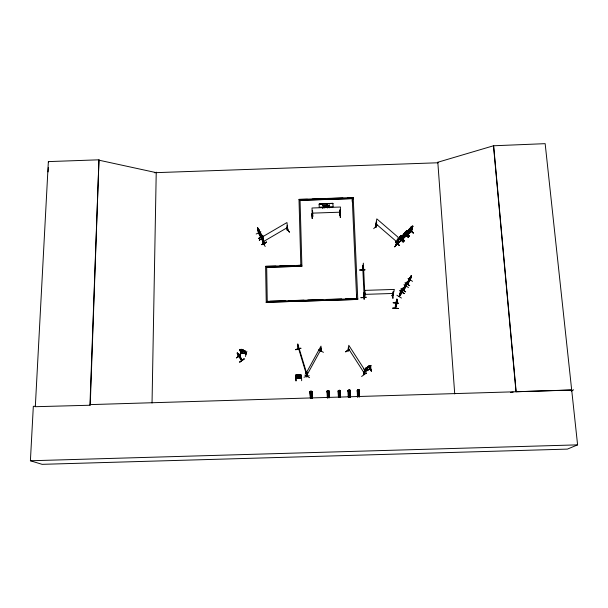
<?xml version="1.0" encoding="UTF-8"?>
<svg xmlns="http://www.w3.org/2000/svg" width="608" height="608" viewBox="0 0 608 608"><rect width="100%" height="100%" fill="white"/><g stroke="black" fill="none" stroke-linecap="round" stroke-linejoin="round"><path stroke-width="0.91" d="M324.801 205.208L323.965 206.644L324.87 207.906M326.04 206.75L325.196 205.618L326.428 206.173M326.526 206.994L326.025 206.796M326.101 203.733L326.352 207.001A3.83 3.58 -0.6 0 1 326.473 205.686L326.777 207.624L326.314 206.933A3.83 3.58 -0.6 0 1 326.473 205.595L326.367 205.618M260.9 237.158L260.52 236.922M260.543 237.021L259.836 232.104M326.754 205.861L325.212 205.975M326.488 206.112L325.303 205.96L325.949 206.218M326.549 207.632L326.473 205.595M326.732 206.705L326.625 206.287M258.43 232.856L260.748 237.363L259.076 230.417M258.681 232.955L258.727 233.51L257.602 227.742L258.727 233.51L258.848 233.145M327.21 205.124C330.045 208.407 325.956 204.767 327.636 205.109L328.343 206.234L327.636 205.109M329.042 207.761L328.343 206.659L327.704 207.807M328.996 205.063L329.392 205.162L328.343 206.234M369.641 368.843L370.356 365.963C372.605 367.749 367.582 371.26 365.393 371.1M327.324 397.746L327.347 391.415M365.932 370.827L365.834 371.032M396.796 299.926L396.34 304.19L396.644 302.009M152.038 403.013L156.233 172.125M327.385 396.728L329.224 396.674M329.042 390.86L329.262 397.678L327.423 397.708M329.24 390.974L328.761 392.046L327.537 392.084L326.937 391.073L327.742 390.64M320.652 351.546L321.085 351.135L320.667 351.333M396.864 300.162L396.576 302.252M328.898 391.37L329.392 397.678M360.932 297.563L366.29 297.259L360.939 297.806M89.946 405.057L98.975 159.813L48.359 161.599L35.317 406.706L90.227 405.232L98.975 159.813M396.127 244.568L396.446 244.918L398.187 237.302L376.808 218.88L375.402 227.012L375.828 227.316L375.539 226.64M375.904 227.08L376.686 222.247L376.329 221.943L375.759 227.286M375.934 226.982L375.402 227.012M393.156 302.799L398.536 303.225L393.171 302.746M339.568 215.27C339.956 213.986 340.229 216.076 339.568 214.966M339.842 210.026L339.674 215.316M340.032 212.618L340.548 217.588L340.062 212.618M340.039 215.3L340.472 207.024L312.01 207.997L312.368 216.235L312.786 216.174L312.596 210.953M340.26 217.603L340.1 212.701M571.854 389.941L516.002 391.75L493.491 145.776L545.156 143.663L577.6 444.866L567.416 449.107L42.112 464.337L30.4 460.765L33.326 406.326L35.226 406.273M396.766 301.279L396.766 301.712M48.062 171.927L48.336 167.428M396.864 300.238L396.834 300.633L396.933 300.078M398.187 308.393L392.768 308.302L398.164 308.53M395.74 303.073C393.505 318.121 399.144 294.538 395.337 308.119M395.595 308.18L396.006 303.004M396.484 301.682L396.568 304.175M396.522 303.932L396.682 304.418L396.712 303.947M396.659 303.4L396.842 299.273L396.819 301.796M352.207 198.998L352.245 198.512L356.66 298.71M300.831 265.179L299.007 199.401L353.21 197.539L347.601 197.889M353.218 198.968L353.256 198.474L300.04 200.306L352.306 198.672M338.291 390.997L338.534 397.396M362.482 270.613L363.356 263.15L364.678 290.996L363.508 297.434L363.683 296.712M363.736 297.373C364.944 285.745 363.257 300.033 363.5 296.719M340.503 390.792L339.842 391.704L338.618 391.742C336.642 390.427 340.586 390.078 339.53 390.252M362.201 270.013C362.079 272.452 363.82 258.932 362.459 270.56M358.614 395.899L358.439 396.674L358.203 395.907M338.489 396.37L340.328 396.317M392.806 307.952L398.172 308.484M402.048 292.357L403.195 288.473M411.335 276.313C412.14 274.071 409.024 282.773 410.347 279.908M340.503 390.716L339.978 390.344M339.978 391.028L340.358 397.343M403.818 289.872C402.496 292.197 407.292 284.59 406.068 286.49M311.38 397.343C309.776 397.419 312.155 398.78 311.38 397.328M345.739 351.774L349.585 349.387L345.754 351.736M326.086 205.907L326.017 206.88M347.966 350.527L348.536 347.252L348.475 350.831L348.772 345.283L364.815 370.15C364.747 377.978 362.71 372.772 363.797 374.627M348.232 350.322L348.3 350.953L348.376 347.35M359.67 270.096L364.967 269.922M357.702 298.672L267.262 301.355M357.778 299.432L266.213 302.267L357.778 299.432L353.21 197.539M396.37 302.062L396.545 300.823M348.293 397.115L348.3 390.693L348.528 397.108M348.718 390.047L348.065 390.374M287.014 227.536L287.31 230.546L287.88 230.219M287.341 230.341L287.668 230.09M287.903 230.394L286.953 222.551L262.466 236.862M373.7 228.699L377.196 224.952M363.85 294.082L364.086 299.242M348.361 396.097L350.2 396.021M348.399 397.1L350.246 397.024L349.995 390.64L350.368 397.039M364.58 296.423C363.204 296.955 365.279 296.438 364.048 296.415M365.051 293.383L364.557 296.567M365.18 292.805C364.488 291.62 365.454 296.309 364.587 296.598M350.33 390.252L349.927 389.964M375.66 226.678L375.904 227.134M262.337 236.596L263.918 244.446L264.282 243.838M263.986 244.241L264.381 243.983M264.412 244.15L263.986 244.424L264.366 244.173L263.355 239.271M306.356 375.866L306.493 376.481M396.553 300.299L396.142 305.429M298.361 349.562L297.829 345.944M357.413 396.842L357.405 390.412L357.648 396.834M357.565 389.994L358.074 389.72M361.616 376.466L366.069 373.289M357.481 395.8L359.32 395.74M396.933 299.432L396.864 299.007L395.74 303.506M359.495 389.979L358.203 389.622M359.48 396.766L358.963 390.366M363.356 374.452L364.154 371.473L363.873 374.612M363.386 374.3L364.154 371.473M365.317 370.888L366.024 367.946M370.561 366.449L365.758 368.927L366.563 367.506M365.37 371.207L366.426 367.939L365.978 368.159L365.446 371.192L370.166 368.79M365.856 370.956L366.426 367.939M395.74 241.627L399.327 245.419M398.179 243.154L394.683 246.749M312.178 391.598L311.638 392.487L310.414 392.525L310.065 391.43M396.325 245.039L397.503 240.206L397.146 239.902L395.884 244.667L396.492 244.72M238.496 356.258L237.34 353.195L238.762 356.729M367.68 366.616L366.654 368.152L368.896 367.278L369.938 365.917L369.155 366.206C369.778 365.096 366.761 366.784 367.46 367.749L368.965 366.996L369.124 366.328L367.62 367.08M367.984 366.525L369.246 366.221M398.293 240.023L398.628 238.412L402.45 235.06L401.257 240.175L397.51 243.39M366.533 373.548L363.804 368.836M398.977 238.465L397.594 243.626L401.462 240.099M397.936 242.957L397.959 243.344L399.304 237.819L399.988 237.067M399.996 237.128L400.132 236.474L400.034 237.105M400.322 236.39L401.09 235.714M401.272 236.003L401.417 235.41L400.132 236.535M399.357 245.404L395.512 241.9L399.304 245.442M402.45 235.06L401.067 240.639L397.708 243.458M401.424 240.266L402.428 235.44L400.87 240.51M369.679 369.041L370.158 368.501L365.294 370.986M370.356 365.963L369.618 368.767M370.006 367.103L370.804 365.484L365.978 367.969M370.538 366.525L370.804 365.484M406.896 233.107L403.203 236.512L403.872 233.822L406.319 231.587L406.038 232.704L404.138 234.802M403.955 233.837L402.671 238.868M403.993 234.316L404.206 233.875L402.876 239.073M404.206 233.875L403.172 238.792M405.156 232.651L404.875 233.761L406.532 232.545L405.247 235.144M404.51 235.828L405.3 234.954M405.544 231.762L406.296 231.078M399.54 238.366L403.18 242.045L400.17 238.883M405.46 235.038L404.191 236.132L405.612 234.452M404.282 234.392L405.916 233.176L406.942 231.017L405.369 231.914L404.533 233.221C401.219 244.249 403.005 236.9 406.372 235.554M402.716 238.701L406.159 236.056L407.58 230.789L406.494 235.744M406.083 236.056L407.649 230.44L404.404 233.252M369.512 366.958L366.814 368.311L367.984 367.354L367.042 367.475L369.763 366.1L368.653 367.012C371.731 365.689 372.932 377.226 369.337 367.027L371.526 371.047M411.631 231.162L411.16 231.709L412.779 225.994L411.418 231.245L407.694 234.521L409.055 229.345M409.085 229.832L409.306 229.398L407.778 234.68L411.084 231.405M407.976 234.232L409.306 229.398M408.166 234.369L409.648 228.745L411.73 226.282L411.517 226.951L412.102 226.594C412.52 228.068 407.55 231.96 410.484 228.646L409.868 228.654L411.988 226.792L411.008 228.182L411.646 228.175L409.351 229.87M393.201 291.718L393.703 291.886L393.201 291.718L392.107 295.86L392.73 295.518M392.198 295.762L392.7 295.838M392.259 295.769L392.244 295.511M410.681 227.301L411.449 226.624M393.688 291.703L392.738 295.693M392.692 295.655L394.356 289.423L365.074 290.373L364.07 296.582M241.406 352.898L239.651 349.448L244.766 350.649L246.096 353.978L245.518 353.544M240.988 352.549L246.088 353.788L244.849 350.687C243.367 350.558 245.7 354.677 246.004 353.605M245.427 356.47L246.856 351.31M245.184 351.682L240.669 350.953M241.201 349.737L241.057 349.288L242.805 349.706L244.112 351.211L241.748 350.922L240.449 349.684L242.318 350.428M241.087 350.846L239.902 355.148L241.353 350.922M241.315 350.854L240.152 355.156M242.805 349.706L241.042 349.342C241.376 350.216 239.841 349.19 241.976 350.36L241.026 350.55L243.246 351.006L242.949 350.284M244.082 350.421L242.911 350.094M244.766 350.649L244.325 350.755M409.556 236.36L406.486 233.396M392.905 298.239L392.806 293.155M239.514 349.456L240.046 349.471M240.031 349.395L241.285 349.706M240.084 349.744L241.49 352.686L240.943 352.435M411.259 231.656L412.741 226.389L411.54 231.443L407.877 234.635M409.701 229.452L413.341 233.1L409.724 229.353M396.872 295.23L401.447 298.034M395.914 303.65L397.001 299.767M397.032 299.288L395.96 303.415M404.274 293.672L399.813 290.746M396.37 303.278L396.629 302.396M396.735 302.282L396.872 301.766M405.658 291.756L401.113 288.937M320.834 351.66L320.864 347.958L320.69 351.523L320.948 350.938M321.085 351.249L321.001 346.089L306.873 371.868L307.291 376.405L307.549 375.85M395.382 308.066L396.682 304.418M399.509 296.347C399.114 294.105 400.14 292.357 402.671 289.408M402.04 292.456L399.129 296.468M307.146 376.246L307.572 375.774L307.124 376.322L307.108 373.069L307.374 376.322M399.327 296.696L401.265 290.73M401.827 292.744L399.517 296.392L400.664 292.372M401.546 290.077L400.938 291.825L402.093 289.56M401.242 291.703L401.356 291.293M402.23 289.362L402.572 288.846L400.467 292.539M403.917 284.726L408.47 287.531M401.804 292.25C400.892 295.853 405.3 279.976 401.82 292.851M409.701 285.608L405.126 282.887M403.811 289.917L404.791 285.897L403.484 290.328M406.646 282.446L405.232 285.471L406.646 282.446L406.539 282.994M405.642 284.954L405.536 285.319M407.991 278.502L412.536 281.337M405.954 286.657L407.375 281.717L406.053 286.459M407.504 282.127L406.106 286.079M407.307 284.187L408.728 279.764L410.499 276.974M408.272 281.177L408.705 279.802L408.272 281.177L411.076 276.929L408.386 281.17M409.055 279.779L407.482 284.331L409.154 279.019L411.274 275.796L409.04 279.087M409.86 277.674L409.701 278.19L409.967 277.461M409.617 278.304L409.321 279.27L410.75 276.214M409.982 280.531L411.464 275.5L410.111 280.007L407.352 284.194L410.187 279.809M410.142 279.961L411.593 275.918M329.034 391.157L328.753 391.97L327.53 392.008L326.937 391.149M406.539 235.57L406.152 236.026M349.091 396.188C348.384 397.693 350.732 396.18 349.083 396.203M328.685 397.374C328.343 395.755 327.507 398.134 328.624 397.442M410.309 280.007L407.406 283.982M408.158 234.414L408.059 234.042L407.854 234.521M319.147 204.182L319.496 203.756M340.176 390.815L339.842 391.636L338.618 391.666M263.925 243.086L263.682 242.645M264.123 243.17L261.729 238.868M261.554 238.845L263.857 243.063M261.782 239.218L261.744 238.701M263.712 242.744L261.805 239.263M240.487 357.01L241.619 360.331M260.505 236.854C262.458 239.301 258.765 228.312 257.83 228.038M258.491 233.069L257.488 228.258M258.871 233.366L258.598 232.773M348.399 390.344L348.012 390.427L348.49 391.446L349.714 391.408L350.474 390.359M349.714 391.408L350.14 390.29M407.003 283.115L404.138 287.348L406.554 284.058M304.798 375.106L309.586 377.682M392.092 295.678L392.631 295.663M405.11 282.91L409.67 285.692M296.271 374.954L295.617 375.083L296.119 378.282L296.59 377.956M359.313 390.017L358.811 391.058L357.588 391.096M312.276 216.22L312.352 215.787L312.839 216.167M312.254 216.022L312.831 216L312.322 216.022M262.466 242.28L265.225 246.468M307.283 373.152L306.873 373.502M320.864 347.958L320.804 348.475M323.433 352.336L318.638 349.767M406.532 283.146L405.24 285.122L405.658 284.78C402.944 289.203 407.565 282.53 406.045 284.187L407.375 281.717M307.154 374.688L321.054 349.288M403.552 234.893L407.003 231.268L407.269 231.557M348.004 350.466L348.217 350.877M406.395 283.199L404.594 286.034M404.989 285.35L403.286 290.373L406.083 286.125M406.63 232.955L407.193 232.005L406.676 232.993M401.5 237.576L402.063 236.641M411.76 228.57L412.376 227.658L408.865 231.2L408.553 230.941L408.903 231.154M405.566 284.362L404.761 286.186L406.866 282.484L406.448 283.024M327.712 207.7L328.343 206.659M401.318 291.361L401.227 291.696M322.711 207.982L323.532 206.568L322.711 207.982L323.745 206.819L324.444 207.814M401.052 289.066L405.642 291.825L401.09 289.02M405.597 285.015L405.506 285.365M323.038 205.375L322.62 205.284L323.752 206.393L324.398 205.223M406.843 231.23L405.886 232.613L406.44 232.651L404.366 234.544L405.369 233.092L404.738 233.16L406.836 231.222M327.309 207.822L328.13 206.408M329.392 205.048L328.563 206.484L329.46 207.754M399.091 296.613L401.911 292.19M287.531 230.675L287.356 230.272M402.329 288.83L401.386 290.267L402.382 288.861M400.672 291.726L403.127 288.108M404.936 285.319L407.178 282.013M400.102 292.843L402.922 288.542M404.791 285.897L404.533 286.292L404.958 285.996M403.317 290.267L406.045 285.996M298.308 348.186L297.753 343.915L306.227 371.891C307.739 386.665 305.459 363.797 306.326 376.033M404.913 234.316L403.955 235.691L406.045 233.768L405.422 233.837M262.018 239.324C259.206 225.986 261.448 238.252 261.964 239.066M405.954 235.934L406.349 235.41M307.108 373.069L307.58 375.873M411.099 231.496L411.502 231.04M400.953 240.236L401.341 239.97M401.424 240.16L401.037 240.472M410.552 276.8L410.962 276.26L408.85 279.976M296.157 380.836L295.716 375.356L296.218 375.341L296.636 378.184M406.357 233.67L406.858 233.069M339.682 215.103L340.153 215.065M340.077 215.262L339.568 214.913M409.534 228.775L409.017 229.376L412.779 225.994L412.406 226.168M260.976 234.848L262.998 238.093L263.72 242.926M401.272 238.009L404.373 241.004M397.146 239.902L397.381 240.335M396.089 244.408L396.264 245.009M394.676 246.833L398.194 243.177M398.172 243.139L394.668 246.726M405.688 232.97L409.541 236.451L406.516 233.305M263.477 239.651L261.075 235.326L261.463 236.398M404.35 241.034L401.44 237.842M406.41 231.428L407.307 230.592M407.71 230.911L407.238 231.101M403.796 235.653C411.928 229.003 401.675 236.39 403.826 235.6M287.364 230.493L287.82 230.318M403.18 242.045L400.36 238.792L403.393 241.855M413.341 233.1L409.898 229.269M402.557 235.57L402.078 235.744M412.87 226.518L412.391 226.693M398.255 239.978L398.59 240.221L401.569 237.606M397.898 242.995L397.738 243.405M339.614 396.492C338.01 396.591 340.412 397.913 339.614 396.469M319.276 204.106L332.713 203.376M240.069 356.508L237.576 353.233M241.437 360.149L240.289 356.957L241.703 360.392M240.525 357.048L240.107 356.463M244.203 359.016L239.689 362.094L244.196 359.001M237.204 352.914L238.724 356.25M238.876 356.782L237.644 353.575M240.441 357.451L239.24 355.733C241.513 358.393 235.684 350.93 239.157 355.178M240.753 357.945L238.252 354.669L240.145 357.094M236.428 357.914L240.715 354.54L236.39 357.869M300.793 376.793L301.302 376.375L300.793 376.793L295.876 376.603M300.785 376.968L301.34 376.618M296.598 377.211L301.34 376.679M406.25 235.585L402.861 239.05M295.777 375.942L300.702 376.253L301.158 375.835M300.656 376.238L301.218 375.714L300.626 375.615M300.132 376.291L297.008 376.42L298.14 375.972M404.647 234.012L405.209 233.943M403.856 235.896L404.426 235.524L404.236 236.17L404.381 235.585M571.345 391.24L573.602 389.789M349.433 349.228L345.762 351.827M401.181 236.026L401.774 235.661L400.748 237.789L399.046 238.914M286.474 228.144L289.469 232.256L286.497 228.129M286.892 225.811C287.234 224.002 286.915 232.317 287.759 230.28M263.401 241.604L287.516 227.491M261.592 237.082L261.341 236.39L263.454 240.418M262.132 238.055L261.501 236.086L263.051 238.868M266.418 242.113L261.873 244.69L266.524 242.303M266.372 241.969L261.774 244.492M266.517 242.296L261.873 244.674M261.394 234.384L262.208 235.836L261.394 234.384L261.402 235.623L262.952 238.412L262.299 236.398M262.557 237.682L261.516 234.977M262.268 236.451L262.185 235.805M262.816 237.439L260.703 233.768M262.299 238.275L259.327 240.092L262.398 238.404M262.39 238.389L259.297 240.023M367.711 366.67L369.33 365.856M366.069 368.334L366.51 368.106M370.447 366.13L370.895 365.91M257.792 228.106L258.332 228.98M257.891 229.376L260.118 233.844L258.324 230.44M258.924 229.87L258.149 228.41M259.046 230.47L258.848 229.672M259.859 232.142L259.624 231.435M260.862 231.792L256.173 234.004M258.499 238.42L263.18 236.132M258.529 238.534L263.196 236.17M310.316 391.134L311.06 391.043M309.875 391.56L310.422 392.601L311.638 392.563L312.026 391.704M358.203 395.93L358.614 395.914M319.375 203.954L332.713 203.308L333.214 206.758L319.23 207.237L319.132 204.227M357.36 390.116L357.595 391.172L358.819 391.134M300.208 375.592L296.696 375.698L297.593 375.569M306.341 375.926L306.523 376.489L306.257 373.137M309.244 375.698L303.992 377.196M295.632 349.539L300.907 348.255L295.64 349.554M295.716 349.82L300.907 348.255M493.491 145.776L437.745 162.268L437.783 162.784M370.348 365.666L370.827 365.537L370.082 368.516M357.968 389.667L358.355 389.682M296.126 377.956L301.583 377.925L296.172 378.092L295.625 375.144L296.271 375.014M295.731 375.752L297.517 375.402M309.981 391.993L310.544 398.255M311.79 391.886L312.216 398.194L311.934 391.894L311.782 398.194M327.203 391.438L327.704 391.446M338.139 391.134L338.42 397.412M311.881 213.666L312.086 218.546M348.019 390.838L348.642 390.815L348.141 390.807M357.352 390.556L357.968 396.819L357.74 390.541L357.238 390.541M357.618 390.526L357.77 396.826M312.337 218.447L312.124 213.644M297.434 374.574L296.59 375.06L296.803 376.352L297.745 376.58L300.299 376.208L300.124 374.954L299.189 374.87M510.386 392.472L513.19 392.114M396.302 244.842L395.99 244.591M295.883 380.889L295.769 375.493L296.218 375.341M327.864 390.541L328.609 390.534M312.064 391.917L311.896 398.202M327.317 391.461L327.91 397.731M349.326 389.872L348.787 390.024L349.486 389.872M299.288 375.432L301.18 375.531L295.792 375.752L295.99 376.899L296.643 377.142M297.791 376.77L299.478 376.694M312.603 211.12L312.124 210.968M339.849 210.201L340.32 210.011M363.022 266.304L362.809 265.848M359.655 269.937L364.96 269.732M392.175 295.876L392.646 295.838M154.333 172.71L437.851 162.777L437.821 162.26L454.723 393.9M307.488 199.272L299.007 199.401M312.155 199.112L325.212 198.664M329.878 198.504L342.935 198.056M319.633 203.954L330.729 203.574M327.21 205.23L327.636 205.223M322.711 207.875L323.114 207.86M312.2 213.142L340.229 212.184M266.243 302.389L265.62 266.342L301.864 265.278L298.163 265.4M275.933 266.137L265.62 266.342M279.642 266.015L294.454 265.521M301.895 266.258L266.661 267.284L301.895 266.258L300.025 199.53M364.45 294.386L393.285 293.451M270.089 301.264L285.167 300.778M288.937 300.656L304.015 300.17M307.785 300.048L322.863 299.562M326.633 299.44L341.711 298.954M345.481 298.832L357.732 298.437M297.434 374.634L299.204 374.505L299.25 374.916M297.373 374.627L299.204 374.505L299.394 376.246L297.707 376.314L297.51 375.037M300.496 374.878L296.248 375.007L301.097 374.923L301.53 378.115L296.233 378.305M300.656 375.204C301.484 374.938 299.964 376.58 301.097 378.184L301.469 378.176M297.608 375.668L299.303 375.622M301.659 380.722L301.5 375.265M311.281 391.719L310.718 391.734L311.296 391.902M349.706 391.332L348.483 391.37L348.354 390.572M312.094 397.191L310.255 397.244M90.25 404.609L571.664 390.07M30.4 460.765L577.6 444.866M400.11 293.672L402.291 290.373M358.515 389.599L358.948 389.614M241.566 359.913L240.289 356.957M392.905 298.308L392.555 293.094M299.288 375.493L300.215 375.569M311.212 391.119L311.805 391.377M326.184 205.831L326.169 205.831A0.897 0.836 -1.1 0 1 325.69 205.724L325.485 205.633M365.727 368.874L366.244 368.912M365.811 368.896L366.229 368.995M244.036 351.272L241.589 350.687L241.323 349.889M300.603 375.691L301.218 375.774M263.887 243.23L263.135 238.876M258.628 232.948L260.916 237.226M99.226 160.246L156.226 172.642M242.296 350.421L243.618 350.352L242.698 350.535L244.044 351.257M240.981 352.435L246.035 353.651M240.966 352.777L246.042 353.962M241.323 352.891L240.92 352.67M325.941 205.679L326.086 206.104M325.493 205.922L326.116 206.211L325.485 206.006L325.69 205.641M240.859 352.678L239.529 349.402M338.246 390.83L338.724 390.61M298.406 349.007L298.604 349.554L298.49 349.098M306.478 376.322L306.318 375.934M295.929 376.907L296.643 377.203M295.769 376.063L296.446 376.322M399.806 290.761L404.381 293.542M332.842 203.346L333.108 203.748M262.048 236.748L261.47 236.041L262.831 238.488M362.452 270.013L362.436 270.613M240.654 351.006L239.97 350.444L240.692 351.006M240.031 350.451L240.707 350.945M262.595 238.154L262.983 238.45M376.018 223.888L397.07 242.06M259.73 232.454L258.043 228.752L259.631 232.613M238.275 354.684L238.792 355.163L237.91 353.848L238.26 354.304M405.392 234.232L408.508 237.219L405.194 234.414M405.217 234.316L408.333 237.363L405.224 234.369M401.478 237.751L404.556 240.776M405.703 232.948L409.351 236.611M398.628 238.412L397.548 243.276M238.321 354.19L237.834 353.62L240.244 357.01L239.339 355.49M237.188 353.309L237.492 353.689M238.708 356.166L241.938 360.308M238.488 356.334L241.748 360.453M322.62 205.284L323.532 206.674M48.359 161.599L48.663 162.032M323.038 205.268L323.752 206.393M262.907 239.423L263.264 239.947M363.987 371.579L364.26 371.997M239.704 362.11L243.99 358.72M258.362 229.049L258.012 228.524L259.593 232.545M348.392 348.498L364.177 373M238.214 354.806L237.705 353.902L238.192 354.783M262.648 238.146L261.904 236.801L262.116 237.888M262.816 238.176L263.036 238.579M262.998 239.309L263.234 239.727L261.41 235.076M259.563 231.466L258.4 229.254L259.342 231.724L259.114 230.614M259.738 232.127L259.943 232.53L259.57 232.21M262.808 237.439L263.089 238.07M237.249 352.876L237.743 353.94M238.116 353.75L239.704 356.318L239.02 354.935M239.59 349.418L240.016 350.512M239.651 349.448L240.966 352.564M241.422 349.509L242.47 349.76M262.952 239.218L261.896 237.325L262.261 237.561L261.584 235.243M244.37 350.573L245.64 353.522M244.697 350.694L245.108 351.728M306.075 373.198L306.219 373.669M298.171 347.145L306.516 374.71M267.254 302.237L266.669 266.441M262.185 238.032L262.831 239.476M262.063 235.668L262.246 236.428M297.525 375.554C297.145 375.805 301.568 374.444 298.802 375.47L300.063 375.82L296.909 375.934L298.049 375.493C294.842 375.25 299.622 374.558 299.349 375.478M297.745 374.619L298.847 374.589M297.852 375.265L298.946 375.22M300.664 375.394L300.975 378.13M301.097 374.976L301.158 375.896M301.12 375.478L301.279 376.679M287.31 226.358L287.835 230.493M493.612 145.487L516.146 391.628M364.268 292.972L364.298 293.444L364.086 292.98M363.88 294.021L364.154 299.25M362.763 267.55L364.055 295.002M352.245 199.941L352.336 201.818M356.493 294.948L356.577 296.826M359.1 390.366L359.358 396.766M358.94 390.458L359.252 396.773M358.811 390.496L359.123 396.781M358.72 390.473L359.009 396.766M358.568 390.503L358.857 396.788M357.261 390.42L357.534 396.819M349.851 390.648L350.132 397.047M350.01 397.054L349.676 391.658L349.775 397.062M349.509 391.674L349.737 397.062M348.597 390.815L348.886 397.092M348.772 397.085L348.498 390.792L348.65 397.1M348.156 390.693L348.414 397.1M340.214 391.066L340.488 397.343M339.986 390.944L340.222 397.351M340.092 397.351L339.758 391.05L339.895 397.358M339.614 391.081L339.849 397.358M338.732 391.119L339.013 397.396M338.641 391.096L338.899 397.381M338.489 391.119L338.778 397.404M338.436 390.868L338.656 397.404M325.295 205.572L325.31 206.082M328.898 391.278L329.156 397.685M329.034 397.685L328.533 391.415M327.56 391.43L327.796 397.716M327.416 391.461L327.682 397.738M327.294 391.21L327.552 397.738M327.203 391.332L327.438 397.731M311.828 391.674L312.018 398.202M311.456 392.829L311.661 398.21M310.582 392.867L310.779 398.248M310.232 391.848L310.506 398.255M310.088 391.727L310.384 398.255M320.644 349.144L320.667 351.576M325.432 205.534A4.37 4.089 -1.4 0 1 325.941 205.77M327.241 392.327L329.072 392.274L327.241 392.327M338.329 391.993L340.168 391.94L338.329 391.993M348.202 391.696L350.033 391.636L348.202 391.696M357.306 391.415L359.146 391.362L357.306 391.415M399.942 237.264L399.676 238.359L400.862 237.318L401.136 236.216L399.942 237.264M404.753 234.232L404.48 235.334L405.908 233.168L404.753 234.232M410.286 228.19L409.982 229.315L411.16 228.281L411.464 227.149L410.286 228.19M409.344 278.874L409.746 278.563C407.033 282.994 411.608 276.397 410.134 277.978L410.917 276.496L409.344 278.874M399.524 237.736L400.17 237.698L399.152 239.119L401.356 237.204L400.695 237.234L401.668 235.874L399.593 237.667M263.355 239.37L263.036 239.757L263.355 239.37M262.299 238.61L263.097 240.038L262.299 238.61M260.802 234.179L260.862 234.658L260.802 234.179M311.95 392.791L310.118 392.852L311.95 392.791"/></g></svg>
